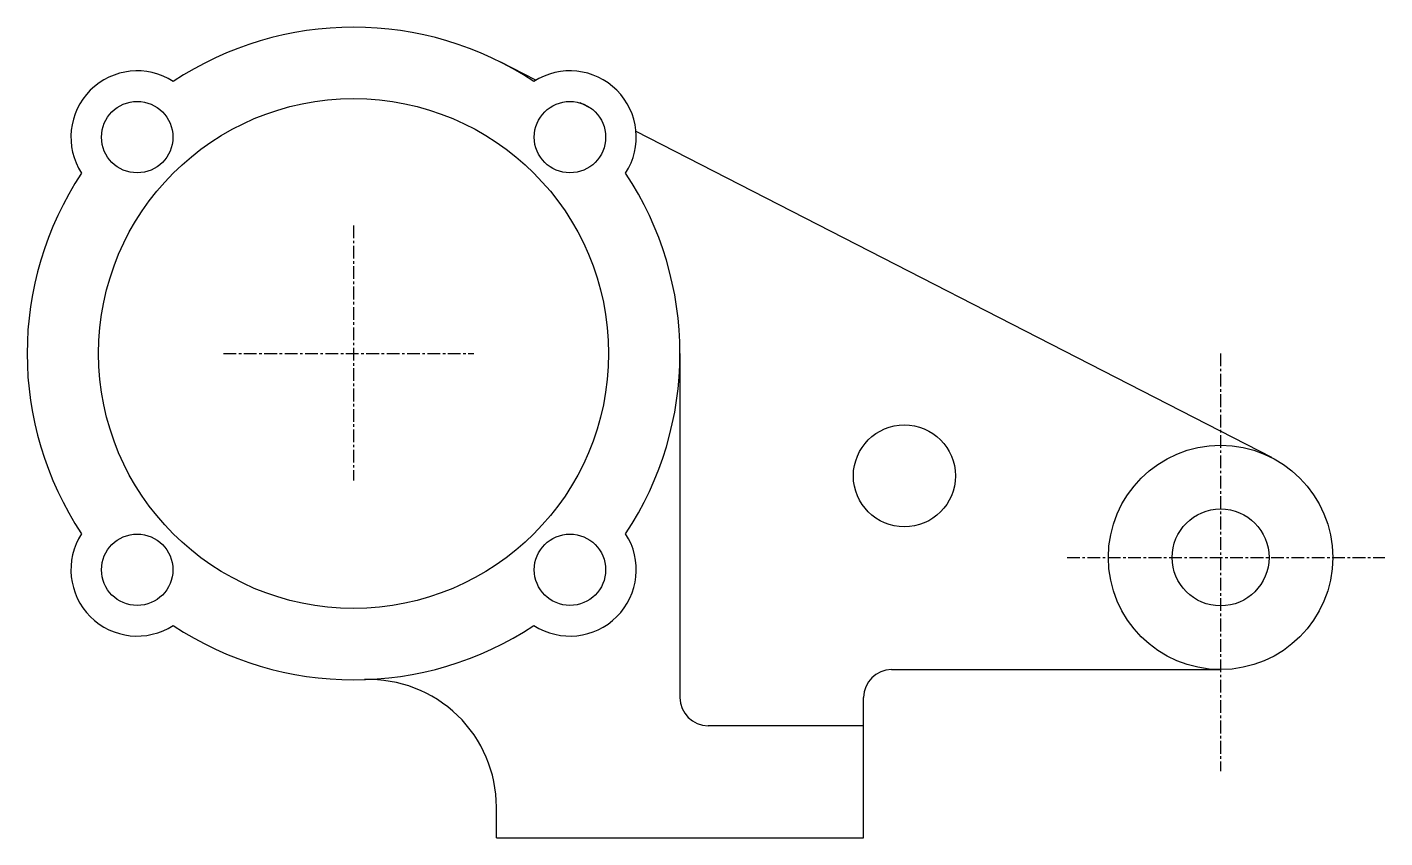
# Model space of a CAD drawing. Header units: millimetres. Extents: x 125 to 391, y 155 to 314.
import ezdxf

# ---------------------------------------------------------------- set-up
doc = ezdxf.new("R2010")
doc.units = ezdxf.units.MM
doc.header["$MEASUREMENT"] = 0
doc.linetypes.add('CENTERX2', pattern=[4, 2.5, -0.5, 0.5, -0.5])

# ---------------------------------------------------------------- blocks, each defined once
blk = doc.blocks.new('*U2')
blk.add_circle((-2.97, -2.97), 7)
blk.add_arc((-2.97, -2.97), 13, 327.0998, 122.9002)
blk = doc.blocks.new('*U3')
at = {"color": 0, "linetype": 'ByBlock', "lineweight": -2, "transparency": 16777216}
for p, rotation in [((143.48, 295.48), 90.00000000000001), ((143.48, 204.69), 180), ((234.27, 204.69), 270)]:
    blk.add_blockref('*U2', p, dxfattribs=dict(at, rotation=rotation))
blk.add_blockref('*U2', (234.27, 295.48), dxfattribs=at)

msp = doc.modelspace()

# ---------------------------------------------------------------- linework, layer by layer
for p, q in [((224.63, 303.67), (217.75, 307.2)), ((235.56, 298.06), (233.32, 299.21)), ((368.91, 229.66), (244.25, 293.6)), ((252.87, 250.08), (252.87, 182.58)), ((294.37, 188.08), (358.87, 188.08)), ((288.87, 155.08), (288.87, 182.58)), ((288.87, 177.08), (258.37, 177.08)), ((216.87, 155.08), (216.87, 161.13)), ((216.87, 155.08), (288.87, 155.08))]:
    msp.add_line(p, q)
at = {"linetype": 'CENTERX2'}
for p, q in [((188.87, 275.19), (188.87, 225.16)), ((163.37, 250.08), (212.46, 250.08)), ((358.87, 250.08), (358.87, 168.17)), ((328.76, 210.08), (391.07, 210.08))]:
    msp.add_line(p, q, dxfattribs=at)
for centre, radius in [((188.87, 250.08), 50), ((296.87, 226.08), 10), ((358.87, 210.08), 22), ((358.87, 210.08), 9.5)]:
    msp.add_circle(centre, radius)
for centre, radius, start, end in [((188.87, 250.08), 64, 56.4558, 123.5442), ((188.87, 250.08), 64, 146.4558, 213.5442), ((188.87, 250.08), 64, 326.4558, 33.5442), ((188.87, 250.08), 64, 236.4558, 303.5442), ((294.37, 182.58), 5.5, 90, 180), ((191.87, 161.13), 25, 0, 91.9317), ((258.37, 182.58), 5.5, 180, 270)]:
    msp.add_arc(centre, radius, start, end)

# ---------------------------------------------------------------- block references
msp.add_blockref('*U3', (0, 0))

doc.saveas('drawing.dxf')
